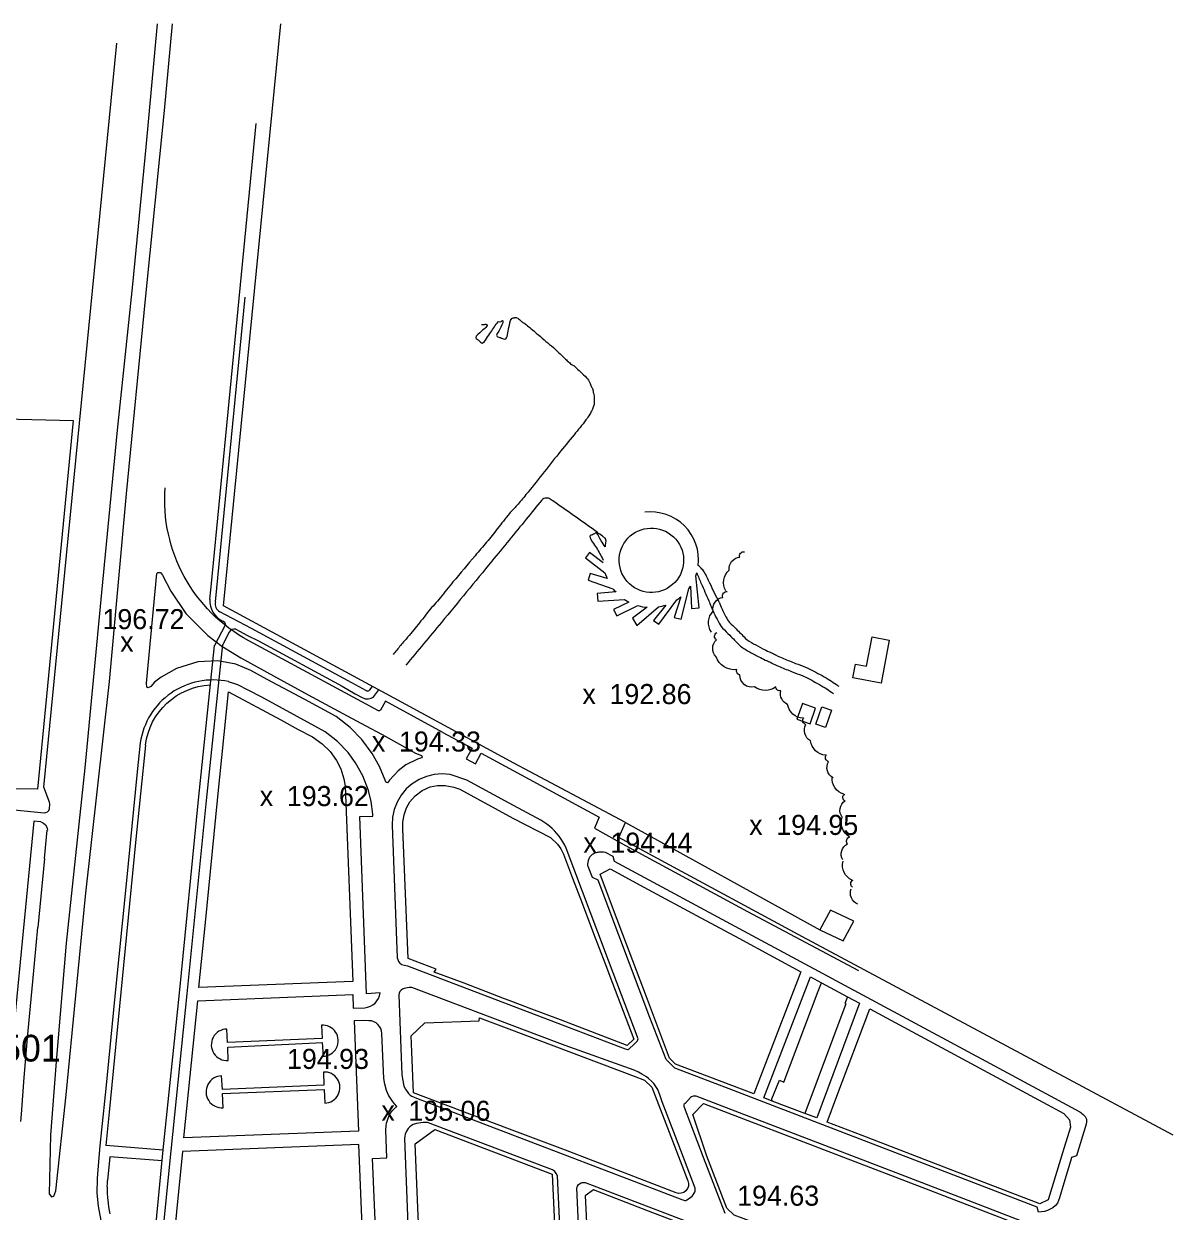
# Model space of a CAD drawing. Header units: millimetres. Extents: x 949 to 2135, y 1001 to 2286.
# Drawn here: x 1632.1 to 2062.3, y 1841.3 to 2286.1 of the extents above; entities that cross this region are included whole.
import ezdxf
from ezdxf.enums import TextEntityAlignment as Align

# ---------------------------------------------------------------- set-up
doc = ezdxf.new("R2010")
doc.units = ezdxf.units.MM
for name, color, linetype, lineweight in [('Nivel 11', 7, 'Continuous', 0), ('Nivel 12', 7, 'Continuous', 0), ('Nivel 15', 7, 'Continuous', 0), ('Nivel 17', 7, 'Continuous', 0), ('Nivel 24', 7, 'Continuous', 0), ('Nivel 25', 7, 'Continuous', 0), ('Nivel 3', 7, 'Continuous', 0), ('Nivel 39', 7, 'Continuous', 0)]:
    doc.layers.add(name, color=color, linetype=linetype, lineweight=lineweight)
doc.styles.add('Style-font000', font='font000.shx')
doc.styles.add('Style-font001', font='font001.shx')
doc.styles.add('Style-font023', font='font023.shx')

msp = doc.modelspace()

# ---------------------------------------------------------------- linework, layer by layer
at = {"layer": 'Nivel 11', "color": 1, "linetype": 'Continuous', "lineweight": 0, "flags": 128}
for points in [[(1949.56, 2056.63), (1955.98, 2055.41), (1952.91, 2039.28), (1942.42, 2041.28), (1943.39, 2046.39), (1947.46, 2045.61), (1949.56, 2056.63)], [(1752.39, 2000.76), (1755.26, 1927.72), (1697.62, 1925.43), (1700.11, 1949.78), (1704.69, 1995.49), (1708.75, 2036.12), (1728.29, 2025.61), (1734.87, 2021.98), (1740.13, 2019.27), (1743.86, 2016.6), (1746.82, 2013.71), (1749.15, 2010.37), (1750.73, 2007.25), (1751.9, 2003.55), (1752.39, 2000.76)], [(1928.44, 2029.93), (1923.49, 2031.69), (1921.43, 2025.88), (1926.37, 2024.12), (1928.44, 2029.93)], [(1928.48, 2023.95), (1930.71, 2030.49), (1934.36, 2029.25), (1932.13, 2022.71), (1928.48, 2023.95)], [(1857.9, 1903.75), (1832.94, 1913.29), (1832.94, 1913.29), (1821.25, 1917.75), (1821.25, 1917.75), (1813.81, 1920.59), (1812.07, 1921.25), (1812.08, 1921.25), (1796.99, 1927.01), (1785.74, 1931.15), (1786.4, 1932.32), (1775.96, 1936.3), (1773.99, 1984.78), (1773.99, 1984.78), (1774, 1987.25), (1774.48, 1990.05), (1775.39, 1992.69), (1776.66, 1994.89), (1778.58, 1997.14), (1781.26, 1999.18), (1784.18, 2000.49), (1786.9, 2001.08), (1789.81, 2001), (1793.12, 2000.43), (1795.27, 1999.63), (1815.11, 1988.84), (1829.26, 1981.57), (1831.86, 1979.05), (1833.1, 1977.26), (1834.07, 1975.32), (1837.49, 1966.36), (1837.51, 1966.38), (1841.03, 1957.02), (1845.38, 1945.63), (1849.58, 1934.6), (1852.47, 1927.03), (1860.43, 1906.15), (1857.9, 1903.75)], [(1851.57, 1969.82), (1864.17, 1963.02), (1885.45, 1951.53), (1899.66, 1943.87), (1912.57, 1936.9), (1922.97, 1931.28), (1909.09, 1895.35), (1905.31, 1885.58), (1876.06, 1896.73), (1873.78, 1898.97), (1865.12, 1921.97), (1856.36, 1945.23), (1852.12, 1956.48), (1847.85, 1967.82), (1851.57, 1969.82)], [(1916.5, 1889.98), (1929.44, 1924), (1930.66, 1927.19), (1940.42, 1921.94), (1939.34, 1919.45), (1939.8, 1919.28), (1924.37, 1878.24), (1912.15, 1882.95), (1912.12, 1883.71), (1914.91, 1890.76), (1916.5, 1889.98)], [(1948.7, 1917.41), (2013.5, 1882.52), (2021.33, 1878.31), (2023.38, 1875.93), (2023.76, 1873.22), (2021.45, 1865.56), (2015.51, 1845.96), (2012.36, 1844.42), (1978.17, 1857.58), (1945.87, 1870), (1932.75, 1875.04), (1936.42, 1884.8), (1948.7, 1917.41)], [(1886.49, 1882.05), (1937.27, 1862.54), (1969.79, 1850.05), (1998.67, 1838.95), (2010.36, 1834.46), (2011.43, 1832.34), (2006.8, 1817.04), (2006.8, 1817.04), (2002.32, 1802.2), (2000.22, 1801.2), (1971.65, 1812.13), (1956.46, 1817.93), (1945.93, 1821.95), (1924.42, 1830.18), (1914.92, 1833.81), (1905.64, 1837.35), (1898, 1840.27), (1895.26, 1842.82), (1887.77, 1862.34), (1882.48, 1877.94), (1886.49, 1882.05)], [(1782.01, 1786.46), (1778.65, 1866.87), (1785.98, 1872.25), (1829.86, 1855.64), (1832.96, 1788.86), (1829.23, 1788.68), (1829.26, 1786.45), (1785.96, 1784.4), (1785.8, 1786.63), (1782.01, 1786.46)], [(1706.75, 1808.66), (1761.06, 1781.26), (1757.47, 1866.72), (1691.5, 1864.09), (1689.24, 1841.45), (1688.85, 1835.95), (1689.16, 1832.22), (1690.32, 1827.56), (1692.35, 1822.81), (1695.21, 1818.11), (1698.92, 1813.9), (1703.13, 1810.69), (1706.75, 1808.66)], [(1845.38, 1849.75), (1842.25, 1847.46), (1842.57, 1840.08), (1843.46, 1820.77), (1844.01, 1808.9), (1845, 1787.46), (1848.26, 1783.7), (1866.15, 1781.03), (1886.35, 1778.01), (1906.98, 1774.93), (1909.36, 1777.96), (1903.86, 1792.31), (1898.13, 1807.28), (1892.38, 1822.28), (1889.61, 1829.77), (1884.83, 1834.55), (1865.87, 1841.77), (1845.38, 1849.75)]]:
    msp.add_lwpolyline(points, close=True, dxfattribs=at)
msp.add_lwpolyline([(1934.02, 1954.33), (1929.99, 1946.97), (1938.75, 1942.86), (1942.78, 1950.22), (1934.02, 1954.33)], dxfattribs=at)
msp.add_lwpolyline([(1782.16, 1912.21), (1802.57, 1912.9), (1802.71, 1914.09), (1813.61, 1909.97), (1841.76, 1899.34), (1860.56, 1892.25), (1864.43, 1890.78), (1867.19, 1888.09), (1874.87, 1868.03), (1880.66, 1853.04, -0.64847), (1876.21, 1848.57), (1834.84, 1864.55), (1834.84, 1864.55), (1812.91, 1872.83), (1777.97, 1886.02), (1777.39, 1901.37), (1777.31, 1901.4), (1777.1, 1907.3), (1782.16, 1912.21)], format="xyb", close=True, dxfattribs=at)
at = {"layer": 'Nivel 12', "color": 7, "linetype": 'Continuous', "lineweight": 0}
for p, q in [((1706.92, 2068.22), (1728.39, 2286.05)), ((1770.78, 2033.7), (1706.92, 2068.22)), ((1815.5, 2009.42), (1770.78, 2033.7)), ((1857.34, 1987.2), (1815.5, 2009.42)), ((1854.76, 1981.6), (1857.34, 1987.2)), ((1867.64, 1974.6), (1854.76, 1981.6)), ((1923.58, 1944.42), (1867.64, 1974.6)), ((2062.26, 1870.18), (1923.58, 1944.42)), ((1909.11, 1884.11), (1926.48, 1929.43)), ((1926.48, 1929.43), (1930.65, 1927.18)), ((1940.42, 1921.94), (1944.91, 1919.53)), ((1944.91, 1919.53), (1928.86, 1876.61)), ((1911.94, 1883.03), (1909.11, 1884.11)), ((1928.86, 1876.61), (1924.39, 1878.3))]:
    msp.add_line(p, q, dxfattribs=at)
at = {"layer": 'Nivel 12', "color": 7, "linetype": 'Continuous', "lineweight": 0, "flags": 128}
msp.add_lwpolyline([(1857.34, 1987.2), (1929.99, 1946.97)], dxfattribs=at)
at = {"layer": 'Nivel 15', "color": 7, "linetype": 'Continuous', "lineweight": 0}
for p, q in [((1648.19, 2087.1), (1666.99, 2278.75)), ((1639.7, 2000.4), (1648.19, 2087.1)), ((1788.99, 2020.88), (1799.89, 2014.97)), ((1799.89, 2014.97), (1797.72, 2011.01)), ((1797.72, 2011.01), (1801.22, 2009.11)), ((1801.22, 2009.11), (1803.34, 2013.09)), ((1803.34, 2013.09), (1821.2, 2003.41)), ((1821.2, 2003.41), (1847.49, 1989.13)), ((1641.78, 1994.75), (1639.7, 2000.4)), ((1621.69, 1992.58), (1639.79, 1990.81)), ((1641.72, 1992.25), (1641.9, 1994.03)), ((1641.9, 1994.03), (1641.78, 1994.75)), ((1847.49, 1989.13), (1845.71, 1985.04)), ((1635.91, 1987.64), (1624.86, 1873.17)), ((1638.51, 1987.38), (1635.91, 1987.64)), ((1639.91, 1973.69), (1640.95, 1984.35)), ((1845.71, 1985.04), (1857.31, 1978.52)), ((1857.31, 1978.52), (1903.01, 1953.92)), ((1639.91, 1973.69), (1637.4, 1947.83)), ((1903.01, 1953.92), (1944.54, 1931.74)), ((1697.32, 1920.43), (1755.27, 1922.79)), ((1755.27, 1922.79), (1755.43, 1917.66)), ((1755.43, 1917.66), (1759.73, 1917.85)), ((1761.28, 1913.01), (1759.56, 1913.06))]:
    msp.add_line(p, q, dxfattribs=at)
at = {"layer": 'Nivel 15', "color": 7, "linetype": 'Continuous', "lineweight": 0, "flags": 128}
for points in [[(1767.51, 2032.53), (1765.65, 2029.21), (1765.26, 2028.92), (1764.82, 2028.9), (1716.32, 2055.19)], [(1721.18, 2034.05), (1716.17, 2036.74), (1712.3, 2038.7), (1708.76, 2039.87)], [(1741.09, 2023.28), (1721.18, 2034.05)], [(1788.99, 2020.88), (1767.51, 2032.53)], [(1762.71, 1990.35), (1762.18, 1994.98), (1761.08, 1999.11), (1759.04, 2004.69), (1756.29, 2009.47), (1753.52, 2013.39), (1749.49, 2017.46), (1744.94, 2021.07), (1741.09, 2023.28)], [(1675.75, 2017), (1674.63, 2006.19), (1670.58, 1965.42), (1666.22, 1922.16)], [(1765.47, 1923.42), (1760.44, 1923.12), (1757.91, 1989.39), (1762.73, 1989.52), (1762.71, 1990.35)], [(1630.99, 1875.23), (1631.24, 1878.01), (1632.25, 1891.74), (1633.53, 1906.58), (1635.48, 1927.68), (1637.4, 1947.83)], [(1666.22, 1922.16), (1662.82, 1887.69), (1661.23, 1872.17)], [(1757.36, 1871.72), (1692.01, 1869.13), (1697.32, 1920.43)], [(1759.56, 1913.06), (1755.8, 1912.94), (1757.36, 1871.72)], [(1743.5, 1911.31), (1743.78, 1906.36), (1708.36, 1904.87), (1708.16, 1909.89)], [(1768.02, 1861.63), (1767.6, 1871.99), (1767.72, 1873.63), (1767.91, 1874.71), (1768.19, 1875.77), (1768.7, 1877.2), (1769.14, 1878.06), (1769.99, 1879.25), (1770.67, 1879.95), (1771.77, 1880.89), (1770.87, 1881.86), (1770.06, 1882.9), (1769.32, 1883.99), (1768.66, 1885.13), (1767.84, 1886.93), (1767.24, 1889.24), (1766.89, 1891.41), (1766.14, 1908.23)], [(1708.44, 1903.15), (1743.87, 1904.79)], [(1743.86, 1904.8), (1744.15, 1899.68)], [(1708.63, 1898.07), (1708.44, 1903.15)], [(2009.04, 1836.64), (1983.87, 1846.37), (1947.82, 1860.22), (1899.99, 1878.53), (1883.78, 1884.72), (1883.17, 1884.81), (1882.56, 1884.73), (1882, 1884.48), (1881.68, 1884.24), (1879.61, 1882.08), (1879.31, 1881.78), (1879.19, 1881.53), (1879.12, 1881.12), (1879.15, 1880.84), (1879.2, 1880.71), (1886.35, 1861.89), (1894.44, 1841.03)], [(1833.21, 1825.61), (1831.85, 1854.91), (1831.42, 1855.77), (1830.86, 1856.55), (1830.4, 1856.93), (1829.93, 1857.22), (1820.34, 1860.86), (1783.26, 1874.94), (1781.62, 1874.94), (1779.05, 1874.6), (1777.89, 1874.18), (1777.18, 1873.76), (1776.55, 1873.23), (1776, 1872.64), (1775.33, 1871.64), (1774.88, 1870.52), (1774.72, 1869.74), (1774.66, 1868.94), (1774.66, 1868.94), (1776.26, 1827.16)], [(1661.23, 1872.17), (1660.6, 1866.18), (1660.13, 1860.29), (1659.55, 1853.96), (1659.48, 1848.5), (1659.93, 1843.59), (1660.92, 1838.25), (1662.62, 1832.42), (1665.32, 1825.77), (1668.46, 1819.79), (1673.22, 1813.24), (1679.1, 1806.93), (1685.25, 1802.21), (1690.11, 1798.91)], [(1762.66, 1861.42), (1768.01, 1861.63)], [(1765.82, 1786.19), (1762.66, 1861.42)], [(1840.98, 1809.06), (1839.12, 1850.41), (1839.19, 1850.77), (1839.33, 1851.13), (1839.75, 1851.75), (1840.03, 1852.01), (1840.69, 1852.37), (1841.05, 1852.48), (1841.8, 1852.51), (1842.18, 1852.45), (1850.74, 1849.17), (1887.27, 1835.19)]]:
    msp.add_lwpolyline(points, dxfattribs=at)
for points in [[(1861.81, 1905.45), (1862, 1906.2), (1850.97, 1935.5), (1846.95, 1946.08), (1835.1, 1977.56), (1834.54, 1978.74), (1833.91, 1979.88), (1833.22, 1980.99), (1832.46, 1982.05), (1831.64, 1983.07), (1830.76, 1984.03), (1829.83, 1984.95), (1828.84, 1985.8), (1827.81, 1986.6), (1826.73, 1987.33), (1825.61, 1988), (1813.77, 1994.38), (1797.92, 2002.99), (1791.74, 2005.08), (1788.75, 2005.33), (1785.76, 2005.11), (1782.85, 2004.41), (1780.08, 2003.26), (1777.53, 2001.67), (1775.27, 1999.71), (1773.35, 1997.41), (1771.83, 1994.83), (1770.73, 1992.04), (1770.1, 1989.11), (1769.94, 1986.12), (1770.87, 1962.87), (1771.91, 1936.59), (1772.05, 1935.85), (1772.37, 1935.16), (1772.83, 1934.57), (1773.2, 1934.26), (1773.53, 1934.06), (1775.67, 1933.54), (1791.03, 1927.71), (1836.26, 1910.45), (1857.14, 1902.51), (1858.09, 1902.26), (1858.3, 1902.29), (1858.55, 1902.39), (1860.68, 1904.31), (1861.81, 1905.45)], [(2011.87, 1841.41), (2011.35, 1843.27), (1932.74, 1873.44), (1897.7, 1886.89), (1876.13, 1895.14), (1875.81, 1895.3), (1875.51, 1895.48), (1873.22, 1897.68), (1872.49, 1898.46), (1866.38, 1914.24), (1854.78, 1945.04), (1847.04, 1965.62), (1844.91, 1966.53), (1843.3, 1970.67), (1843.27, 1970.91), (1843.25, 1971.16), (1843.24, 1971.4), (1843.26, 1971.88), (1843.28, 1972.12), (1843.36, 1972.6), (1843.42, 1972.84), (1843.48, 1973.07), (1843.67, 1973.64), (1843.81, 1973.96), (1843.98, 1974.27), (1844.18, 1974.56), (1844.4, 1974.83), (1844.65, 1975.07), (1844.92, 1975.29), (1845.21, 1975.49), (1845.52, 1975.65), (1845.84, 1975.79), (1846.18, 1975.9), (1846.49, 1975.99), (1846.81, 1976.06), (1847.13, 1976.12), (1847.45, 1976.16), (1847.78, 1976.19), (1848.1, 1976.2), (1848.43, 1976.2), (1848.75, 1976.17), (1849.08, 1976.14), (1849.72, 1976.02), (1852.59, 1974.53), (1853.09, 1972.69), (1903.03, 1945.79), (1997.01, 1895.23), (2027.35, 1878.86), (2027.71, 1878.61), (2028.07, 1878.34), (2028.41, 1878.05), (2028.73, 1877.75), (2029.05, 1877.44), (2029.35, 1877.11), (2029.49, 1876.87), (2029.6, 1876.63), (2029.69, 1876.37), (2029.76, 1876.11), (2029.81, 1875.85), (2029.83, 1875.58), (2029.84, 1875.31), (2029.82, 1875.04), (2029.78, 1874.77), (2029.71, 1874.51), (2029.63, 1874.26), (2026.1, 1862.44), (2024.21, 1861.76), (2023.82, 1860.42), (2021.35, 1852.24), (2019.69, 1846.73), (2018.89, 1844.73), (2018.24, 1843.88), (2017.18, 1843.02), (2016.21, 1842.44), (2015.18, 1841.99), (2014.1, 1841.66), (2012.99, 1841.47), (2011.87, 1841.41)], [(1834.68, 1903.7), (1824.1, 1907.7), (1777.35, 1925.37), (1776.4, 1925.42), (1775.69, 1925.35), (1774.45, 1925.05), (1774.13, 1924.95), (1773.83, 1924.8), (1773.3, 1924.41), (1772.88, 1923.9), (1772.59, 1923.3), (1772.46, 1922.66), (1773.64, 1892.7), (1774.32, 1888.54), (1774.95, 1887.39), (1776.07, 1885.78), (1776.74, 1885.12), (1777.31, 1884.79), (1779.11, 1884.06), (1878.34, 1846.07), (1879.56, 1845.72), (1879.86, 1845.78), (1880.26, 1845.94), (1881.25, 1846.6), (1882.23, 1847.39), (1882.6, 1847.79), (1883.04, 1848.43), (1883.28, 1848.9), (1883.38, 1849.25), (1883.42, 1849.6), (1883.33, 1850.3), (1875.95, 1869.64), (1871.04, 1882.59), (1870.29, 1884.87), (1869.34, 1887.27), (1868.69, 1888.42), (1867.9, 1889.48), (1866.99, 1890.43), (1865.91, 1891.38), (1865.13, 1891.99), (1863.46, 1893.06), (1862.14, 1893.73), (1860.54, 1894.46), (1834.68, 1903.7)]]:
    msp.add_lwpolyline(points, close=True, dxfattribs=at)
msp.add_lwpolyline([(1744.27, 1893.81), (1744.47, 1888.94), (1706.45, 1887.27), (1706.19, 1892.36), (1706.19, 1892.36, 1.026901), (1706.79, 1880.42), (1706.79, 1880.42), (1706.52, 1885.72), (1744.54, 1887.23), (1744.75, 1882.19), (1744.75, 1882.19, 1.023082), (1744.27, 1893.81)], format="xyb", close=True, dxfattribs=at)
at = {"layer": 'Nivel 15', "color": 7, "linetype": 'Continuous', "lineweight": 0, "extrusion": (0, 0, -1)}
for centre, radius, start, end in [((-1744.74, 2107.86), 59.86, 298.3519, 4.3889), ((-1637.83, 1984.33), 3.13, 102.6197, 179.5684)]:
    msp.add_arc(centre, radius, start, end, dxfattribs=at)
at = {"layer": 'Nivel 15', "color": 7, "linetype": 'Continuous', "lineweight": 0}
for centre, radius, start, end in [((1702.93, 2013.02), 27.48, 77.7595, 171.6826), ((1639.93, 1992.64), 1.83, 265.7709, 347.7974), ((1759.22, 1924.11), 6.28, 274.6378, 353.67), ((1761.15, 1908.02), 5, 2.4268, 88.5616), ((1708.24, 1903.98), 5.92, 90.8318, 273.8157), ((1743.99, 1905.51), 5.83, 271.4938, 94.9007)]:
    msp.add_arc(centre, radius, start, end, dxfattribs=at)
at = {"layer": 'Nivel 17', "color": 30, "linetype": 'Continuous', "lineweight": 0}
for p, q in [((1702.21, 2075.39), (1719.08, 2248.75)), ((1703.88, 2069.74), (1714.97, 2183.77)), ((1701.76, 2070.72), (1702.21, 2075.39)), ((1717.3, 2059.74), (1705.51, 2066.05)), ((1707.49, 2060.98), (1703.53, 2053.45)), ((1707.37, 2061.96), (1706.6, 2062.49)), ((1711.54, 2059.5), (1715.85, 2057.2)), ((1754.85, 2039.42), (1717.3, 2059.74)), ((1708.99, 2058.36), (1706.58, 2053.77)), ((1715.85, 2057.2), (1719.97, 2055.16)), ((1719.97, 2055.16), (1751.23, 2038.21)), ((1697.54, 1995.66), (1703.53, 2053.45)), ((1700.52, 1995.35), (1706.58, 2053.77)), ((1751.23, 2038.21), (1756.12, 2035.37)), ((1760.35, 2036.44), (1754.85, 2039.42)), ((1762.53, 2038.14), (1761.38, 2036.61)), ((1756.12, 2035.37), (1758.79, 2033.92)), ((1763.11, 2034.36), (1765.04, 2036.81)), ((1690.36, 1923.31), (1697.54, 1995.65)), ((1693.34, 1923.01), (1700.52, 1995.35)), ((1684.35, 1864.67), (1690.36, 1923.32)), ((1687.34, 1864.36), (1693.34, 1923.01))]:
    msp.add_line(p, q, dxfattribs=at)
at = {"layer": 'Nivel 17', "color": 30, "linetype": 'Continuous', "lineweight": 0, "flags": 128}
for points in [[(1681.35, 1833.49), (1684.35, 1864.67)], [(1683.42, 1825.83), (1687.34, 1864.36)]]:
    msp.add_lwpolyline(points, dxfattribs=at)
at = {"layer": 'Nivel 17', "color": 30, "linetype": 'Continuous', "lineweight": 0}
for centre, radius, start, end in [((1710.18, 2070.13), 8.44, 175.9928, 244.9227), ((1706.95, 2068.9), 3.19, 164.7555, 243.169), ((1706.83, 2061.39), 0.784, 327.7554, 46.2033), ((1710.94, 2057.42), 2.16, 73.7909, 154.2496), ((1760.66, 2037.06), 3.65, 239.2647, 312.3579), ((1760.69, 2037.56), 1.17, 252.7841, 305.6845)]:
    msp.add_arc(centre, radius, start, end, dxfattribs=at)
at = {"layer": 'Nivel 24', "color": 3, "linetype": 'Continuous', "lineweight": 0}
for p, q in [((1849.58, 2080.58), (1850.38, 2078.47)), ((1883.58, 2079.42), (1883.96, 2080.59)), ((1880.94, 2074.61), (1881.68, 2075.63)), ((1856.99, 2070.57), (1858.59, 2069.64)), ((1684.35, 1864.59), (1662.8, 1866.25)), ((1683.96, 1860.61), (1664.4, 1862.11))]:
    msp.add_line(p, q, dxfattribs=at)
at = {"layer": 'Nivel 24', "color": 3, "linetype": 'Continuous', "lineweight": 0, "flags": 128}
for points in [[(1641.65, 1848.2), (1642.58, 1847.13), (1643.44, 1847.34), (1644.12, 1849.3), (1648.03, 1885.23), (1655.27, 1959.58), (1664.16, 2039.95), (1670.62, 2110.14), (1677.73, 2183), (1684.84, 2253.62), (1687.79, 2286.06)], [(1682.12, 2286.06), (1677.81, 2239.86), (1672.87, 2188.43), (1667.08, 2134), (1661.22, 2073.29), (1655.02, 2007.63), (1647.95, 1941.97), (1644.22, 1897.71), (1642.19, 1870.12), (1641.65, 1848.2)], [(1624.87, 2138.26), (1650.57, 2137.59), (1637.25, 1999.68), (1611.87, 2000.08), (1624.87, 2138.26)], [(1848.92, 2084.32), (1843.83, 2088.25), (1842.31, 2086.16), (1849.58, 2080.58)], [(1850.38, 2078.47), (1844.14, 2080.32), (1843.31, 2077.8), (1852.59, 2074.67)], [(1881.68, 2075.63), (1882.04, 2067.24), (1884.83, 2067.51), (1883.58, 2079.42)], [(1853.64, 2073.43), (1846.76, 2072.82), (1847.01, 2070.05), (1856.99, 2070.57)], [(1878.05, 2071.64), (1875.47, 2063.88), (1878.12, 2063.29), (1880.94, 2074.61)], [(1858.59, 2069.64), (1852.83, 2066.93), (1854.05, 2064.52), (1861.93, 2068.32)], [(1872.34, 2068.53), (1867.81, 2062.81), (1869.8, 2061.34), (1876.49, 2070.5)], [(1865.38, 2067.7), (1859.87, 2063.62), (1861.59, 2060.94), (1869.64, 2067.87)], [(1677.66, 2016.16), (1674.01, 1979.65), (1668.97, 1928.66), (1664.04, 1878.72), (1662.8, 1866.25)], [(1664.4, 1862.11), (1663.46, 1853.25)], [(1664.47, 1840.68), (1664.23, 1841.99), (1664.01, 1843.3), (1663.83, 1844.62), (1663.69, 1845.95), (1663.62, 1846.61), (1663.56, 1847.27), (1663.51, 1847.94), (1663.48, 1848.6), (1663.45, 1849.26), (1663.43, 1849.93), (1663.42, 1850.59), (1663.41, 1851.26), (1663.42, 1851.92), (1663.44, 1852.59), (1663.46, 1853.25)]]:
    msp.add_lwpolyline(points, dxfattribs=at)
msp.add_lwpolyline([(1681.99, 2080.35), (1682.35, 2080.68), (1683.29, 2080.73), (1684.04, 2079.78), (1687.18, 2073.71), (1692.82, 2065.38), (1700.98, 2057.13), (1706.3, 2053.1), (1713.36, 2048.82), (1725.53, 2042.1), (1738.51, 2035), (1753.13, 2027.14), (1760.11, 2023.31), (1766.25, 2020.1), (1772.75, 2016.53), (1778.71, 2013.16), (1780.97, 2012.19), (1781.25, 2011.72), (1781.01, 2011.4), (1779.53, 2010.88), (1775.14, 2008.76), (1772.24, 2006.52), (1768.95, 2003), (1768.22, 2002.06), (1767.75, 2002.11), (1767.32, 2003.07), (1765.21, 2008.17), (1762.5, 2013.05), (1758.67, 2018.27), (1754.22, 2022.69), (1749.02, 2026.8), (1737.31, 2033.2), (1723.18, 2040.73), (1717.11, 2044.09), (1711.45, 2046.36), (1704.8, 2047.68), (1697.3, 2047.35), (1689.28, 2044.84), (1683.5, 2041.51), (1681.1, 2039.64), (1679.64, 2038.02), (1678.73, 2037.52), (1678.14, 2037.86), (1678.1, 2039.36), (1681.99, 2080.35)], close=True, dxfattribs=at)
at = {"layer": 'Nivel 24', "color": 3, "linetype": 'Continuous', "lineweight": 0}
for centre, radius, start, end in [((1866.73, 2085.46), 17.93, 353.1162, 97.227), ((1866.79, 2085.48), 17.84, 217.2872, 222.5447), ((1866.77, 2085.39), 17.75, 254.1601, 265.4987), ((1866.78, 2085.56), 17.92, 279.1758, 288.0954), ((1866.73, 2085.58), 17.96, 302.9103, 309.0844)]:
    msp.add_arc(centre, radius, start, end, dxfattribs=at)
at = {"layer": 'Nivel 24', "color": 3, "linetype": 'Continuous', "lineweight": 0, "extrusion": (0, 0, -1)}
msp.add_arc((-1703.24, 2012.89), 25.79, 7.2633, 87.2314, dxfattribs=at)
at = {"layer": 'Nivel 24', "color": 3, "linetype": 'Continuous', "lineweight": 0}
msp.add_ellipse((1867, 2085.28), major_axis=(8.25, 8.79), ratio=1, dxfattribs=at)
for points, knots in [([(1803.47, 2173.51), (1803.73, 2173.5), (1803.99, 2173.5), (1804.25, 2173.5), (1804.61, 2173.5), (1804.99, 2173.75), (1805.32, 2173.58), (1806.31, 2173.09), (1804.13, 2171.83), (1803.47, 2171.03), (1802.79, 2170.2), (1801.05, 2169.32), (1801.31, 2168.54), (1801.43, 2168.18), (1802.05, 2167.86), (1802.44, 2167.52), (1802.84, 2167.18), (1803.28, 2166.44), (1803.64, 2166.56), (1804.87, 2166.99), (1805.83, 2169.27), (1806.9, 2170.67), (1807.87, 2171.94), (1808.53, 2173.33), (1809.67, 2174.52), (1809.86, 2174.72), (1810.21, 2174.52), (1810.46, 2174.57), (1810.78, 2174.63), (1811.29, 2175.22), (1811.35, 2174.94), (1811.59, 2173.96), (1810.68, 2172.79), (1810.3, 2171.73), (1809.98, 2170.83), (1808.35, 2169.42), (1809.24, 2169.03), (1809.66, 2168.85), (1810.09, 2168.75), (1810.51, 2168.6), (1811.02, 2168.43), (1811.54, 2168.12), (1812.03, 2168.08), (1813.45, 2167.97), (1813.12, 2170.93), (1813.63, 2172.37), (1814.03, 2173.51), (1813.84, 2174.8), (1814.77, 2175.8), (1815.02, 2176.07), (1815.4, 2175.98), (1815.71, 2176.05), (1815.86, 2176.08), (1816.01, 2176.12), (1816.16, 2176.14), (1816.34, 2176.17), (1816.52, 2176.12), (1816.7, 2176.04), (1816.94, 2175.94), (1817.12, 2175.81), (1817.3, 2175.66), (1817.7, 2175.35), (1818.01, 2174.94), (1818.41, 2174.65), (1818.58, 2174.53), (1818.78, 2174.44), (1818.94, 2174.32), (1819.37, 2174.01), (1819.8, 2173.7), (1820.21, 2173.37), (1820.79, 2172.92), (1821.36, 2172.48), (1821.92, 2172.01), (1822.64, 2171.41), (1823.35, 2170.82), (1824.05, 2170.21), (1824.99, 2169.41), (1825.93, 2168.6), (1826.87, 2167.8), (1827.78, 2167.03), (1828.69, 2166.26), (1829.59, 2165.49), (1830.55, 2164.67), (1831.49, 2163.82), (1832.4, 2162.95), (1833.01, 2162.37), (1833.6, 2161.79), (1834.2, 2161.21), (1834.65, 2160.79), (1835.09, 2160.36), (1835.53, 2159.94), (1835.92, 2159.57), (1836.33, 2159.21), (1836.73, 2158.86), (1837.26, 2158.41), (1837.94, 2158.14), (1838.46, 2157.68), (1839.16, 2157.07), (1839.83, 2156.42), (1840.5, 2155.78), (1841.25, 2155.07), (1841.98, 2154.36), (1842.69, 2153.61), (1843.22, 2153.06), (1843.65, 2152.41), (1843.95, 2151.71), (1844.14, 2151.28), (1844.32, 2150.84), (1844.5, 2150.41), (1844.67, 2150.02), (1844.87, 2149.63), (1845.02, 2149.23), (1845.19, 2148.79), (1845.21, 2148.32), (1845.32, 2147.87), (1845.4, 2147.54), (1845.52, 2147.21), (1845.58, 2146.87), (1845.64, 2146.54), (1845.63, 2146.21), (1845.63, 2145.88), (1845.64, 2145.33), (1845.63, 2144.79), (1845.6, 2144.24), (1845.58, 2143.8), (1845.52, 2143.37), (1845.37, 2142.95), (1845.2, 2142.46), (1844.99, 2142), (1844.77, 2141.53), (1844.51, 2140.98), (1844.26, 2140.43), (1843.95, 2139.91), (1843.52, 2139.18), (1843.04, 2138.48), (1842.51, 2137.81), (1841.04, 2135.94), (1839.57, 2134.08), (1838.06, 2132.24), (1836.16, 2129.92), (1834.21, 2127.63), (1832.33, 2125.29), (1830.24, 2122.68), (1828.21, 2120.03), (1826.13, 2117.41), (1824.12, 2114.88), (1822.09, 2112.37), (1820.06, 2109.85), (1818.95, 2108.47), (1817.81, 2107.12), (1816.66, 2105.77), (1815.78, 2104.73), (1814.72, 2103.84), (1813.87, 2102.78), (1812.37, 2100.91), (1810.89, 2099.02), (1809.39, 2097.14), (1808.05, 2095.46), (1806.72, 2093.76), (1805.35, 2092.09), (1803.94, 2090.37), (1802.47, 2088.71), (1801.03, 2087.01), (1798.26, 2083.74), (1795.5, 2080.47), (1792.75, 2077.18), (1791.11, 2075.23), (1789.58, 2073.18), (1787.96, 2071.21), (1786.59, 2069.55), (1785.07, 2068.01), (1783.72, 2066.33), (1782.9, 2065.32), (1782.11, 2064.28), (1781.3, 2063.26), (1779.86, 2061.46), (1778.42, 2059.65), (1776.94, 2057.87), (1776.17, 2056.95), (1775.37, 2056.07), (1774.6, 2055.15), (1773.63, 2054.01), (1772.67, 2052.86), (1771.72, 2051.7), (1771.25, 2051.13), (1770.79, 2050.56), (1770.33, 2049.99)], [0, 0, 0, 0, 0.003753, 0.003753, 0.003753, 0.008916, 0.008916, 0.008916, 0.024074, 0.024074, 0.024074, 0.039935, 0.039935, 0.039935, 0.047259, 0.047259, 0.047259, 0.054653, 0.054653, 0.054653, 0.079894, 0.079894, 0.079894, 0.102715, 0.102715, 0.102715, 0.106524, 0.106524, 0.106524, 0.111161, 0.111161, 0.111161, 0.127412, 0.127412, 0.127412, 0.141368, 0.141368, 0.141368, 0.147819, 0.147819, 0.147819, 0.155549, 0.155549, 0.155549, 0.17758, 0.17758, 0.17758, 0.194971, 0.194971, 0.194971, 0.199651, 0.199651, 0.199651, 0.201859, 0.201859, 0.201859, 0.204501, 0.204501, 0.204501, 0.207919, 0.207919, 0.207919, 0.215139, 0.215139, 0.215139, 0.218143, 0.218143, 0.218143, 0.225774, 0.225774, 0.225774, 0.236287, 0.236287, 0.236287, 0.249705, 0.249705, 0.249705, 0.267554, 0.267554, 0.267554, 0.284724, 0.284724, 0.284724, 0.302949, 0.302949, 0.302949, 0.314995, 0.314995, 0.314995, 0.323843, 0.323843, 0.323843, 0.331611, 0.331611, 0.331611, 0.341687, 0.341687, 0.341687, 0.3551, 0.3551, 0.3551, 0.369934, 0.369934, 0.369934, 0.380904, 0.380904, 0.380904, 0.387696, 0.387696, 0.387696, 0.3939, 0.3939, 0.3939, 0.400601, 0.400601, 0.400601, 0.405573, 0.405573, 0.405573, 0.410342, 0.410342, 0.410342, 0.418234, 0.418234, 0.418234, 0.424539, 0.424539, 0.424539, 0.431956, 0.431956, 0.431956, 0.440693, 0.440693, 0.440693, 0.452944, 0.452944, 0.452944, 0.487247, 0.487247, 0.487247, 0.530587, 0.530587, 0.530587, 0.578831, 0.578831, 0.578831, 0.62548, 0.62548, 0.62548, 0.651034, 0.651034, 0.651034, 0.670711, 0.670711, 0.670711, 0.705368, 0.705368, 0.705368, 0.736485, 0.736485, 0.736485, 0.76857, 0.76857, 0.76857, 0.830411, 0.830411, 0.830411, 0.867239, 0.867239, 0.867239, 0.898344, 0.898344, 0.898344, 0.917153, 0.917153, 0.917153, 0.950509, 0.950509, 0.950509, 0.967773, 0.967773, 0.967773, 0.989397, 0.989397, 0.989397, 1, 1, 1, 1]), ([(1849.76, 2090.32), (1849.83, 2090.86), (1849.91, 2091.39), (1849.98, 2091.93), (1850.02, 2092.23), (1850.02, 2092.54), (1849.99, 2092.84), (1849.97, 2093.09), (1849.88, 2093.36), (1849.69, 2093.54), (1849.38, 2093.84), (1849.06, 2094.07), (1848.73, 2094.31), (1847.42, 2095.25), (1846.11, 2096.19), (1844.79, 2097.13), (1839.49, 2100.92), (1834.26, 2104.69), (1828.8, 2108.38), (1828.62, 2108.5), (1828.39, 2108.51), (1828.17, 2108.54), (1827.85, 2108.58), (1827.53, 2108.59), (1827.21, 2108.55), (1826.91, 2108.51), (1826.58, 2108.44), (1826.35, 2108.22), (1826.21, 2108.08), (1826.09, 2107.94), (1825.97, 2107.79), (1824.04, 2105.43), (1822.12, 2103.07), (1820.19, 2100.71), (1815.88, 2095.45), (1811.57, 2090.19), (1807.26, 2084.93), (1800.99, 2077.29), (1794.73, 2069.63), (1788.4, 2062.03), (1783.97, 2056.71), (1779.54, 2051.39), (1775.11, 2046.06)], [0, 0, 0, 0, 0.014507, 0.014507, 0.014507, 0.022632, 0.022632, 0.022632, 0.029431, 0.029431, 0.029431, 0.040417, 0.040417, 0.040417, 0.083673, 0.083673, 0.083673, 0.258217, 0.258217, 0.258217, 0.26402, 0.26402, 0.26402, 0.272591, 0.272591, 0.272591, 0.280814, 0.280814, 0.280814, 0.285938, 0.285938, 0.285938, 0.367533, 0.367533, 0.367533, 0.549664, 0.549664, 0.549664, 0.814515, 0.814515, 0.814515, 1, 1, 1, 1]), ([(1849.73, 2090.31), (1849.18, 2091.06), (1848.68, 2091.85), (1848.16, 2092.62), (1847.54, 2093.56), (1847.26, 2094.96), (1846.45, 2095.55), (1846.17, 2095.76), (1845.72, 2095.25), (1845.36, 2095.05), (1844.85, 2094.77), (1843.84, 2094.64), (1843.91, 2094.17), (1844.13, 2092.81), (1845.64, 2091.35), (1846.45, 2089.91), (1847.3, 2088.4), (1848.17, 2086.91), (1849, 2085.39)], [0, 0, 0, 0, 0.145241, 0.145241, 0.145241, 0.321654, 0.321654, 0.321654, 0.384015, 0.384015, 0.384015, 0.472216, 0.472216, 0.472216, 0.73013, 0.73013, 0.73013, 1, 1, 1, 1]), ([(1892.37, 2069.66), (1891.76, 2070.81), (1891.16, 2071.97), (1890.59, 2073.14), (1890.01, 2074.31), (1889.48, 2075.51), (1888.91, 2076.69), (1888.22, 2078.14), (1887.51, 2079.57), (1886.73, 2080.99), (1886.45, 2081.51), (1886.02, 2081.92), (1885.61, 2082.35), (1885.27, 2082.7), (1884.92, 2083.02), (1884.52, 2083.31)], [0, 0, 0, 0, 0.246277, 0.246277, 0.246277, 0.493729, 0.493729, 0.493729, 0.797481, 0.797481, 0.797481, 0.908486, 0.908486, 0.908486, 1, 1, 1, 1]), ([(1883.96, 2080.59), (1884.51, 2079.27), (1885.05, 2077.95), (1885.62, 2076.64), (1886.56, 2074.47), (1887.5, 2072.31), (1888.44, 2070.15), (1888.75, 2069.43), (1889.06, 2068.72), (1889.37, 2068)], [0, 0, 0, 0, 0.312671, 0.312671, 0.312671, 0.829055, 0.829055, 0.829055, 1, 1, 1, 1]), ([(1889.37, 2068), (1889.68, 2067.2), (1890.01, 2066.42), (1890.36, 2065.64), (1890.85, 2064.55), (1891.4, 2063.5), (1891.97, 2062.45), (1892.45, 2061.56), (1892.92, 2060.63), (1893.63, 2059.91), (1894.52, 2059), (1895.43, 2058.12), (1896.32, 2057.22), (1897.53, 2056.01), (1898.71, 2054.77), (1899.93, 2053.57), (1900.94, 2052.57), (1902.21, 2051.88), (1903.45, 2051.19), (1904.68, 2050.5), (1905.92, 2049.82), (1907.17, 2049.18), (1907.98, 2048.76), (1908.78, 2048.36), (1909.6, 2047.97), (1910.15, 2047.71), (1910.74, 2047.51), (1911.29, 2047.25), (1911.74, 2047.03), (1912.16, 2046.78), (1912.61, 2046.56), (1913.45, 2046.15), (1914.29, 2045.74), (1915.15, 2045.39), (1916.66, 2044.77), (1918.18, 2044.18), (1919.7, 2043.58), (1920.92, 2043.1), (1922.15, 2042.63), (1923.37, 2042.15), (1924.36, 2041.75), (1925.33, 2041.27), (1926.27, 2040.77), (1927.25, 2040.25), (1928.21, 2039.71), (1929.18, 2039.17), (1930.13, 2038.63), (1931.1, 2038.12), (1932.02, 2037.54), (1932.81, 2037.04), (1933.58, 2036.5), (1934.35, 2035.97), (1934.62, 2035.78), (1934.89, 2035.6), (1935.16, 2035.41)], [0, 0, 0, 0, 0.044234, 0.044234, 0.044234, 0.105995, 0.105995, 0.105995, 0.158441, 0.158441, 0.158441, 0.224194, 0.224194, 0.224194, 0.312925, 0.312925, 0.312925, 0.386367, 0.386367, 0.386367, 0.459449, 0.459449, 0.459449, 0.506368, 0.506368, 0.506368, 0.538119, 0.538119, 0.538119, 0.563863, 0.563863, 0.563863, 0.612198, 0.612198, 0.612198, 0.696835, 0.696835, 0.696835, 0.764913, 0.764913, 0.764913, 0.820423, 0.820423, 0.820423, 0.877821, 0.877821, 0.877821, 0.934418, 0.934418, 0.934418, 0.98298, 0.98298, 0.98298, 1, 1, 1, 1]), ([(1892.37, 2069.66), (1892.69, 2068.78), (1893.05, 2067.92), (1893.43, 2067.06), (1893.87, 2066.06), (1894.38, 2065.11), (1894.9, 2064.15), (1895.3, 2063.42), (1895.69, 2062.65), (1896.27, 2062.06), (1897.08, 2061.23), (1897.91, 2060.43), (1898.72, 2059.61), (1899.85, 2058.47), (1900.97, 2057.32), (1902.11, 2056.19), (1903, 2055.31), (1904.12, 2054.7), (1905.21, 2054.09), (1906.38, 2053.44), (1907.54, 2052.8), (1908.73, 2052.19), (1909.49, 2051.8), (1910.25, 2051.42), (1911.02, 2051.05), (1911.58, 2050.78), (1912.17, 2050.59), (1912.73, 2050.32), (1913.2, 2050.09), (1913.64, 2049.82), (1914.11, 2049.6), (1914.89, 2049.22), (1915.67, 2048.84), (1916.48, 2048.51), (1917.96, 2047.9), (1919.45, 2047.32), (1920.94, 2046.73), (1922.19, 2046.23), (1923.46, 2045.76), (1924.71, 2045.26), (1925.77, 2044.83), (1926.8, 2044.32), (1927.81, 2043.79), (1928.83, 2043.25), (1929.84, 2042.69), (1930.84, 2042.13), (1931.84, 2041.57), (1932.87, 2041.05), (1933.82, 2040.41), (1934.64, 2039.86), (1935.45, 2039.31), (1936.26, 2038.76), (1936.54, 2038.57), (1936.82, 2038.38), (1937.1, 2038.19)], [0, 0, 0, 0, 0.049863, 0.049863, 0.049863, 0.107761, 0.107761, 0.107761, 0.15214, 0.15214, 0.15214, 0.213671, 0.213671, 0.213671, 0.299188, 0.299188, 0.299188, 0.365683, 0.365683, 0.365683, 0.436719, 0.436719, 0.436719, 0.482148, 0.482148, 0.482148, 0.515167, 0.515167, 0.515167, 0.542809, 0.542809, 0.542809, 0.589135, 0.589135, 0.589135, 0.674415, 0.674415, 0.674415, 0.746275, 0.746275, 0.746275, 0.807204, 0.807204, 0.807204, 0.868559, 0.868559, 0.868559, 0.929663, 0.929663, 0.929663, 0.981972, 0.981972, 0.981972, 1, 1, 1, 1])]:
    msp.add_open_spline(points, degree=3, knots=knots, dxfattribs=at)
at = {"layer": 'Nivel 39', "color": 3, "linetype": 'Continuous', "lineweight": 0, "extrusion": (0, 0, -1)}
for centre, radius, start, end in [((-1900.4, 2082.08), 4.38, 353.5493, 85.7303), ((-1901.56, 2086.95), 1.57, 341.2143, 99.2867), ((-1900.18, 2076.94), 6.22, 330.141, 48.3431), ((-1895.19, 2072.04), 1.57, 336.7772, 94.8497), ((-1894.41, 2067.09), 4.38, 349.1123, 81.2933), ((-1894.59, 2061.94), 6.22, 325.7039, 43.9061), ((-1894.3, 2052.3), 4.38, 315.2281, 47.5329), ((-1892.19, 2056.85), 1.57, 303.0168, 61.0893), ((-1897.97, 2051.49), 7.16, 262.4357, 341.4684), ((-1900.41, 2043.91), 1.57, 281.6314, 17.7592), ((-1904.47, 2042.21), 4.38, 254.7377, 2.1362), ((-1909.59, 2042.78), 6.22, 230.6158, 309.5315), ((-1915.11, 2037.96), 1.57, 257.8014, 0.4087), ((-1919.68, 2035.33), 4.38, 293.0396, 14.5608), ((-1924.09, 2032.39), 6.22, 273.1653, 349.8419), ((-1925.22, 2025.32), 1.57, 284.2386, 42.3111), ((-1928.62, 2021.62), 4.38, 297.9864, 30.1674), ((-1932.74, 2018.53), 6.22, 274.5781, 352.7802), ((-1933.7, 2011.43), 1.57, 285.6514, 43.7239), ((-1937.06, 2007.72), 4.38, 297.9864, 30.1674), ((-1940.82, 2003.67), 6.22, 287.2065, 5.4087), ((-1940.2, 1996.53), 1.57, 298.2798, 56.3523), ((-1941.93, 1991.7), 4.38, 323.8262, 56.0072), ((-1944.29, 1987.12), 6.22, 300.4179, 18.6201), ((-1942.4, 1975.31), 4.38, 330.5426, 62.7236), ((-1941.56, 1980.25), 1.57, 318.2075, 76.28), ((-1944.74, 1971.22), 6.22, 295.138, 13.3402), ((-1945.84, 1960.7), 4.38, 290.6074, 22.7884), ((-1943.14, 1964.24), 1.57, 306.2114, 64.2838)]:
    msp.add_arc(centre, radius, start, end, dxfattribs=at)

# ---------------------------------------------------------------- texts
at = {"layer": 'Nivel 25', "color": 7, "linetype": 'Continuous', "lineweight": 0, "style": 'Style-font001', "width": 0.999998}
msp.add_text('KM 501', height=10, rotation=359.9983, dxfattribs=at).set_placement((1599.88, 1902.73), align=Align.MIDDLE_LEFT)
at = {"layer": 'Nivel 3', "color": 16, "linetype": 'Continuous', "lineweight": 0, "style": 'Style-font023', "width": 1}
for s, p in [('196.72', (1661.59, 2063.27)), ('192.86', (1851.31, 2035.24)), ('194.33', (1772.53, 2017.47)), ('193.62', (1730.58, 1997.07)), ('194.95', (1913.72, 1986.27)), ('194.44', (1851.66, 1979.62)), ('194.93', (1730.64, 1898.71)), ('195.06', (1776.08, 1879.3)), ('194.63', (1899.1, 1847.53))]:
    msp.add_text(s, height=7.5, rotation=359.9983, dxfattribs=at).set_placement(p, align=Align.MIDDLE_LEFT)
at = {"layer": 'Nivel 3', "color": 16, "linetype": 'Continuous', "lineweight": 0, "style": 'Style-font000', "width": 1}
for p in [(1670.74, 2054.81), (1843.69, 2035.24), (1764.91, 2017.47), (1722.96, 1997.07), (1906.1, 1986.27), (1844.04, 1979.62), (1768.47, 1879.3)]:
    msp.add_text('x', height=7.5, rotation=359.9983, dxfattribs=at).set_placement(p, align=Align.MIDDLE_CENTER)

doc.saveas('drawing.dxf')
